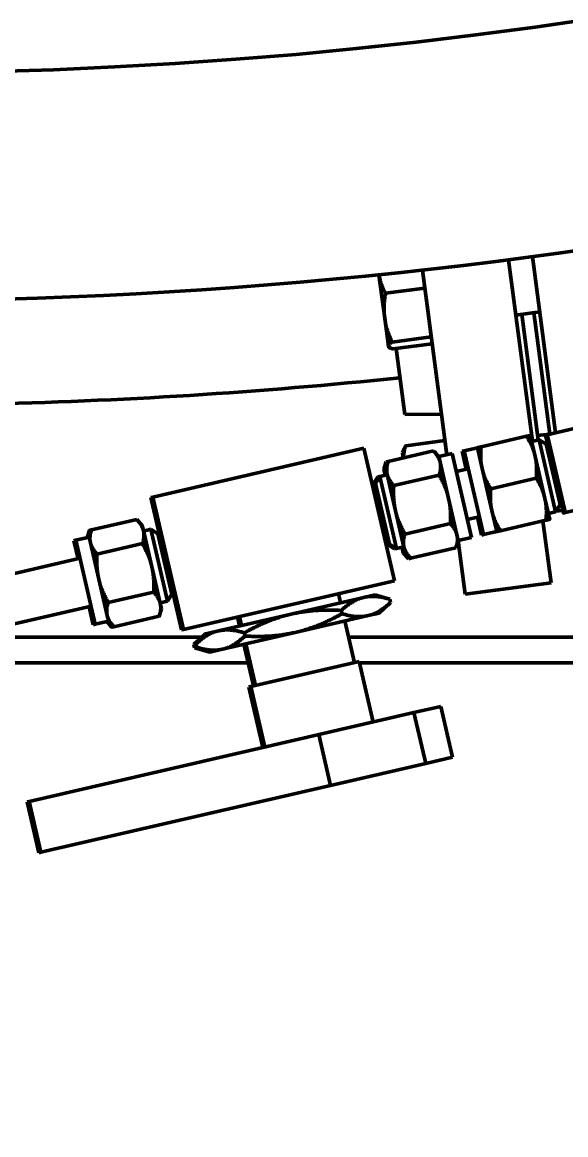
# Model space of a CAD drawing. Header units: inches. Extents: x 11 to 1621, y 11 to 1332.
# Drawn here: x 1248.75 to 1254.26, y 299.28 to 310.59 of the extents above; entities that cross this region are included whole.
import ezdxf

# ---------------------------------------------------------------- set-up
doc = ezdxf.new("R2010")
doc.units = ezdxf.units.IN
doc.header["$LTSCALE"] = 48
doc.header["$MEASUREMENT"] = 0
doc.layers.add('Dimension (ANSI)', color=7, linetype='Continuous', lineweight=25)
doc.layers.add('Visible (ANSI)', color=7, linetype='Continuous', lineweight=50)
doc.styles.add('Dimension Text', font='tahoma.ttf')
doc.dimstyles.new('ELC FT', dxfattribs={"dimscale": 48, "dimtxt": 0.12, "dimasz": 0.098425, "dimexe": 0.05, "dimexo": 0.1, "dimgap": 0.031496, "dimtad": 1, "dimdec": 5, "dimzin": 3, "dimdsep": 46, "dimlunit": 4, "dimtxsty": 'Dimension Text', "dimcen": 0.09, "dimdle": 0.5, "dimclrd": 5, "dimclre": 5, "dimclrt": 256, "dimadec": 1, "dimazin": 3, "dimtfac": 0.833333, "dimtofl": 0, "dimtmove": 0, "dimatfit": 3, "dimfxl": 0, "dimfrac": 2, "dimtolj": 1, "dimtzin": 0, "dimlwd": 25, "dimlwe": 25, "dimarcsym": 0})

# ---------------------------------------------------------------- blocks, each defined once
blk = doc.blocks.new('*D39')
at = {"layer": 'Defpoints', "color": 0, "linetype": 'Continuous', "transparency": 16777216}
for p in [(1445.072, 324.19), (1247.197, 313.63), (1445.072, 253.693)]:
    blk.add_point(p, dxfattribs=at)
at = {"layer": 'Dimension (ANSI)', "color": 5, "linetype": 'Continuous', "lineweight": 25, "transparency": 16777216}
for p, q in [((1445.072, 319.39), (1445.072, 251.293)), ((1247.197, 308.83), (1247.197, 251.293)), ((1251.921, 253.693), (1440.348, 253.693))]:
    blk.add_line(p, q, dxfattribs=at)
at = {"layer": 'Dimension (ANSI)', "color": 5, "linetype": 'Continuous', "transparency": 16777216}
for points in [[(1251.921, 254.48), (1251.921, 252.905), (1247.197, 253.693)], [(1440.348, 254.48), (1440.348, 252.905), (1445.072, 253.693)]]:
    blk.add_solid(points, dxfattribs=at)
at = {"layer": 'Dimension (ANSI)', "linetype": 'Continuous', "lineweight": 25, "transparency": 16777216, "insert": (1346.134, 258.841), "char_height": 5.76, "attachment_point": 5, "style": 'Dimension Text'}
blk.add_mtext('\\A1;16\'-5 7/8"', dxfattribs=at)

msp = doc.modelspace()

# ---------------------------------------------------------------- linework, layer by layer
at = {"layer": 'Visible (ANSI)'}
for p, q in [((1254.161876, 306.415102), (1253.926301, 308.204475)), ((1253.683397, 308.172496), (1253.926149, 306.328608)), ((1252.368041, 308.020025), (1252.426149, 307.578654)), ((1252.809645, 308.067328), (1252.833697, 307.884633)), ((1252.809649, 308.067328), (1253.056542, 306.191988)), ((1252.833697, 307.884633), (1252.435027, 307.832147)), ((1252.833697, 307.884633), (1252.86635, 307.636607)), ((1252.86635, 307.636607), (1252.899003, 307.388582)), ((1253.757298, 307.61116), (1254.000202, 307.643139)), ((1253.816785, 307.618992), (1253.984882, 306.342168)), ((1254.103143, 306.401543), (1253.940715, 307.635308)), ((1252.426149, 307.578654), (1252.463415, 307.295587)), ((1252.463415, 307.295587), (1252.463939, 307.291609)), ((1252.463939, 307.291609), (1252.466784, 307.287902)), ((1252.899003, 307.388582), (1252.500333, 307.336096)), ((1252.90823, 307.3185), (1252.509559, 307.266014)), ((1252.899003, 307.388582), (1252.903617, 307.353541)), ((1252.903617, 307.353541), (1252.90823, 307.3185)), ((1252.90414, 307.349563), (1252.904144, 307.349563)), ((1252.541399, 307.270206), (1252.629397, 306.601798)), ((1252.629397, 306.601798), (1253.002161, 306.605051)), ((1254.077211, 306.395556), (1255.168505, 306.647501)), ((1253.866464, 306.378973), (1253.40476, 306.27238)), ((1253.953746, 306.174619), (1253.904538, 306.387763)), ((1254.103082, 306.402013), (1253.979151, 306.385697)), ((1254.057269, 306.390951), (1254.077694, 306.302479)), ((1254.08635, 306.355972), (1254.077211, 306.395556)), ((1253.037742, 306.334756), (1252.639072, 306.28227)), ((1253.037742, 306.334756), (1253.056538, 306.191987)), ((1253.046608, 306.267415), (1253.046612, 306.267416)), ((1253.232223, 306.232547), (1253.366686, 306.26359)), ((1253.366686, 306.26359), (1253.415894, 306.050446)), ((1253.918598, 306.326865), (1253.993088, 306.344062)), ((1254.161802, 305.613285), (1253.993088, 306.344062)), ((1254.064508, 306.299434), (1253.993088, 306.344062)), ((1254.064508, 306.299434), (1254.097637, 306.307083)), ((1254.20643, 305.684704), (1254.064508, 306.299434)), ((1254.08635, 306.355972), (1254.122904, 306.197637)), ((1250.072054, 305.762106), (1252.215668, 306.256998)), ((1252.526101, 304.912368), (1252.215668, 306.256998)), ((1252.460961, 306.123949), (1252.922664, 306.230541)), ((1252.606406, 306.209462), (1252.623482, 306.250685)), ((1252.606406, 306.209462), (1252.613042, 306.159059)), ((1252.975964, 306.173385), (1252.922664, 306.230541)), ((1253.110427, 306.204428), (1252.975964, 306.173385)), ((1252.989149, 306.116273), (1252.975964, 306.173385)), ((1253.110427, 306.204428), (1253.307259, 305.351854)), ((1253.212281, 306.227943), (1253.232223, 306.232547)), ((1253.254459, 306.045248), (1253.212281, 306.227943)), ((1253.429055, 305.379973), (1253.232223, 306.232547)), ((1254.052162, 305.748333), (1253.953746, 306.174619)), ((1254.122904, 306.197637), (1254.21429, 305.801799)), ((1252.418169, 306.044608), (1252.441019, 306.119345)), ((1252.418169, 306.044608), (1252.431354, 305.987496)), ((1252.438111, 306.049212), (1252.460961, 306.123949)), ((1252.438111, 306.049212), (1252.451297, 305.9921)), ((1252.441019, 306.119345), (1252.460961, 306.123949)), ((1253.07438, 305.747098), (1252.989149, 306.116273)), ((1253.152605, 306.021733), (1253.274401, 306.049852)), ((1253.415894, 306.050446), (1253.51431, 305.62416)), ((1252.31311, 305.895092), (1252.357738, 305.966512)), ((1252.333052, 305.899696), (1252.37768, 305.971116)), ((1252.37768, 305.971116), (1252.357738, 305.966512)), ((1252.357738, 305.966512), (1252.362342, 305.94657)), ((1252.452171, 305.988313), (1252.37768, 305.971116)), ((1252.37768, 305.971116), (1252.546394, 305.240338)), ((1252.431354, 305.987496), (1252.432229, 305.983709)), ((1252.451297, 305.9921), (1252.536527, 305.622925)), ((1252.517781, 305.877832), (1252.979485, 305.984424)), ((1253.96488, 305.952686), (1253.503177, 305.846093)), ((1252.333052, 305.899696), (1252.299924, 305.892048)), ((1252.333052, 305.899696), (1252.474974, 305.284966)), ((1254.259984, 305.60388), (1255.351278, 305.855825)), ((1250.052112, 305.757502), (1250.072054, 305.762106)), ((1250.136367, 305.392552), (1250.052112, 305.757502)), ((1250.382487, 304.417475), (1250.072054, 305.762106)), ((1253.159611, 305.377922), (1253.07438, 305.747098)), ((1254.10137, 305.535189), (1254.052162, 305.748333)), ((1254.21429, 305.801799), (1254.250845, 305.643464)), ((1252.536527, 305.622925), (1252.621758, 305.253749)), ((1253.51431, 305.62416), (1253.563518, 305.411016)), ((1254.087311, 305.596087), (1254.161802, 305.613285)), ((1254.20643, 305.684704), (1254.161802, 305.613285)), ((1254.164615, 305.617787), (1254.233669, 305.626878)), ((1254.20643, 305.684704), (1254.239558, 305.692353)), ((1254.219616, 305.687749), (1254.240041, 305.599276)), ((1254.259984, 305.60388), (1254.250845, 305.643464)), ((1249.909912, 305.534993), (1249.448209, 305.4284)), ((1249.963211, 305.477836), (1249.909912, 305.534993)), ((1249.976397, 305.420724), (1249.963211, 305.477836)), ((1252.631422, 305.385598), (1253.093126, 305.492191)), ((1253.265081, 305.534548), (1253.386877, 305.562667)), ((1253.409113, 305.375369), (1253.366935, 305.558063)), ((1254.063296, 305.526399), (1253.601593, 305.419806)), ((1254.032692, 305.519333), (1254.115454, 304.890698)), ((1249.405417, 305.349059), (1249.428266, 305.423796)), ((1249.425359, 305.353663), (1249.448209, 305.4284)), ((1249.448209, 305.4284), (1249.428266, 305.423796)), ((1250.061627, 305.051549), (1249.976397, 305.420724)), ((1249.977271, 305.416938), (1250.051761, 305.434135)), ((1250.220475, 304.703358), (1250.051761, 305.434135)), ((1250.123181, 305.389507), (1250.051761, 305.434135)), ((1250.123181, 305.389507), (1250.15631, 305.397156)), ((1250.265103, 304.774777), (1250.123181, 305.389507)), ((1253.172796, 305.320811), (1253.159611, 305.377922)), ((1253.409113, 305.375369), (1253.429055, 305.379973)), ((1253.429055, 305.379973), (1253.563518, 305.411016)), ((1249.270954, 305.318016), (1249.290896, 305.32262)), ((1249.313132, 305.135321), (1249.270954, 305.318016)), ((1249.290896, 305.32262), (1249.425359, 305.353663)), ((1249.487728, 304.470046), (1249.290896, 305.32262)), ((1249.425359, 305.353663), (1249.438544, 305.296551)), ((1249.438544, 305.296551), (1249.523775, 304.927376)), ((1249.966733, 305.288876), (1249.505029, 305.182283)), ((1252.474974, 305.284966), (1252.441845, 305.277318)), ((1252.455032, 305.280362), (1252.526451, 305.235734)), ((1252.474974, 305.284966), (1252.546394, 305.240338)), ((1252.521847, 305.255677), (1252.526451, 305.235734)), ((1252.620884, 305.257536), (1252.546394, 305.240338)), ((1252.600942, 305.252932), (1252.601816, 305.249145)), ((1252.601816, 305.249145), (1252.615001, 305.192034)), ((1252.621758, 305.253749), (1252.634944, 305.196638)), ((1252.688243, 305.139481), (1253.149946, 305.246074)), ((1253.172796, 305.320811), (1253.149946, 305.246074)), ((1253.177907, 305.2701), (1253.156427, 305.267272)), ((1253.171702, 305.317232), (1253.177907, 305.2701)), ((1253.171705, 305.317241), (1253.242982, 304.775835)), ((1253.307259, 305.351854), (1253.172796, 305.320811)), ((1249.333074, 305.139925), (1248.059455, 304.845887)), ((1252.546394, 305.240338), (1252.526451, 305.235734)), ((1252.615001, 305.192034), (1252.668301, 305.134877)), ((1252.634944, 305.196638), (1252.688243, 305.139481)), ((1252.668301, 305.134877), (1252.688243, 305.139481)), ((1250.146858, 304.682374), (1250.061627, 305.051549)), ((1249.523775, 304.927376), (1249.609006, 304.558201)), ((1252.526101, 304.912368), (1250.382487, 304.417475)), ((1250.080374, 304.796642), (1249.61867, 304.690049)), ((1254.115454, 304.890698), (1253.242982, 304.775835)), ((1250.145984, 304.68616), (1250.220475, 304.703358)), ((1250.160044, 304.625262), (1250.146858, 304.682374)), ((1250.265103, 304.774777), (1250.220475, 304.703358)), ((1250.265103, 304.774777), (1250.298231, 304.782426)), ((1250.362544, 304.412871), (1250.278289, 304.777822)), ((1252.214015, 304.742818), (1251.475664, 304.572356)), ((1251.978098, 304.688352), (1251.956728, 304.780917)), ((1252.328238, 304.769188), (1252.214015, 304.742818)), ((1252.328238, 304.769188), (1252.477712, 304.72349)), ((1252.370979, 304.584058), (1252.485292, 304.690657)), ((1252.477712, 304.72349), (1252.485292, 304.690657)), ((1249.44555, 304.65274), (1248.171931, 304.358702)), ((1249.467786, 304.465442), (1249.425608, 304.648136)), ((1250.160044, 304.625262), (1250.137194, 304.550525)), ((1251.475664, 304.572356), (1250.737313, 304.401895)), ((1251.985478, 304.609849), (1251.993058, 304.577016)), ((1252.256755, 304.557688), (1252.370979, 304.584058)), ((1249.467786, 304.465442), (1249.487728, 304.470046)), ((1249.487728, 304.470046), (1249.622191, 304.501089)), ((1249.602249, 304.496485), (1249.655549, 304.439328)), ((1249.609006, 304.558201), (1249.622191, 304.501089)), ((1249.622191, 304.501089), (1249.675491, 304.443932)), ((1250.137194, 304.550525), (1249.675491, 304.443932)), ((1250.953288, 304.451756), (1250.931918, 304.544321)), ((1250.97323, 304.45636), (1250.95186, 304.548925)), ((1251.518405, 304.387226), (1252.256755, 304.557688)), ((1252.118692, 304.079371), (1252.020839, 304.503222)), ((1249.675491, 304.443932), (1249.655549, 304.439328)), ((1250.382487, 304.417475), (1250.362544, 304.412871)), ((1250.603148, 304.37092), (1250.488835, 304.264321)), ((1250.62309, 304.375524), (1250.508777, 304.268925)), ((1250.62309, 304.375524), (1250.603148, 304.37092)), ((1250.737313, 304.401895), (1250.62309, 304.375524)), ((1250.780054, 304.216764), (1251.518405, 304.387226)), ((1251.001011, 304.382566), (1251.008591, 304.349734)), ((1250.567561, 304.337735), (1248.043435, 304.337735)), ((1250.488835, 304.264321), (1250.496415, 304.231489)), ((1250.645889, 304.18579), (1250.496415, 304.231489)), ((1250.508777, 304.268925), (1250.516357, 304.236093)), ((1250.665831, 304.190394), (1250.516357, 304.236093)), ((1251.093882, 303.842775), (1250.996029, 304.266626)), ((1251.113825, 303.847379), (1251.015971, 304.27123)), ((1257.0549, 304.337735), (1252.059044, 304.337735)), ((1250.645889, 304.18579), (1250.665831, 304.190394)), ((1250.665831, 304.190394), (1250.780054, 304.216764)), ((1251.039638, 304.077735), (1247.702161, 304.077735)), ((1252.166778, 304.090472), (1251.065739, 303.836278)), ((1252.308497, 303.476619), (1252.166778, 304.090472)), ((1257.114925, 304.077735), (1252.169718, 304.077735)), ((1251.065739, 303.836278), (1251.045797, 303.831674)), ((1251.187516, 303.217821), (1251.045797, 303.831674)), ((1251.207459, 303.222425), (1251.065739, 303.836278)), ((1252.033237, 303.413071), (1252.722963, 303.572306)), ((1252.722963, 303.572306), (1252.995428, 303.63521)), ((1252.842187, 303.05589), (1252.722963, 303.572306)), ((1252.995428, 303.63521), (1253.114652, 303.118794)), ((1251.757978, 303.349522), (1251.643518, 303.323097)), ((1252.033237, 303.413071), (1251.757978, 303.349522)), ((1251.757978, 303.349522), (1251.877202, 302.833106)), ((1248.81538, 302.67017), (1251.643518, 303.323097)), ((1253.114652, 303.118794), (1252.842187, 303.05589)), ((1252.842187, 303.05589), (1251.877202, 302.833106)), ((1251.877202, 302.833106), (1248.934604, 302.153754)), ((1248.795438, 302.665566), (1248.81538, 302.67017)), ((1248.914662, 302.14915), (1248.795438, 302.665566)), ((1248.934604, 302.153754), (1248.81538, 302.67017)), ((1248.934604, 302.153754), (1248.914662, 302.14915))]:
    msp.add_line(p, q, dxfattribs=at)
msp.add_circle((1247.196979, 358.380235), 48.3125, dxfattribs=at)
for radius, start, end in [(50.625, 270.4164882, 294.5628914), (51.6875, 271.2312309, 275.9784)]:
    msp.add_arc((1247.196979, 358.380235), radius, start, end, dxfattribs=at)
for points, weights in [([(1252.368423, 308.020064), (1252.383721, 307.930727), (1252.435027, 307.832147)], [1.00659022586, 1.03430964992, 1]), ([(1252.435027, 307.832147), (1252.410994, 307.693763), (1252.426149, 307.578654)], [1, 1.0379548493, 1]), ([(1252.426149, 307.578654), (1252.441303, 307.463545), (1252.500333, 307.336096)], [1, 1.0379548493, 1]), ([(1252.500333, 307.336096), (1252.461274, 307.31185), (1252.463415, 307.295587)], [1, 1.0379548493, 1]), ([(1252.463415, 307.295587), (1252.465556, 307.279325), (1252.509559, 307.266014)], [1, 1.0379548493, 1]), ([(1253.866464, 306.378973), (1253.904538, 306.387763), (1253.904538, 306.387763)], [1, 1.0379548493, 1]), ([(1253.953746, 306.174619), (1253.930909, 306.27354), (1253.866464, 306.378973)], [1, 1.0379548493, 1]), ([(1254.057269, 306.390951), (1254.057269, 306.390951), (1254.077211, 306.395556)], [1, 1.03187995718, 1.01020514133]), ([(1252.639072, 306.28227), (1252.61765, 306.215831), (1252.616523, 306.159863)], [1, 1.02680974203, 1.01574488932]), ([(1252.623482, 306.250685), (1252.629742, 306.265798), (1252.639072, 306.28227)], [1.01477953359, 1.01005189042, 1]), ([(1253.366686, 306.26359), (1253.366686, 306.26359), (1253.40476, 306.27238)], [1, 1.0379548493, 1]), ([(1253.40476, 306.27238), (1253.393057, 306.149367), (1253.415894, 306.050446)], [1, 1.0379548493, 1]), ([(1254.085134, 306.361235), (1254.085106, 306.331938), (1254.086873, 306.304598)], [1.01020514133, 1.01711401467, 1.01858159877]), ([(1252.989149, 306.116273), (1252.975964, 306.173385), (1252.922664, 306.230541)], [1, 1.0379548493, 1]), ([(1253.96488, 305.952686), (1253.976584, 306.075699), (1253.953746, 306.174619)], [1, 1.0379548493, 1]), ([(1252.441019, 306.119345), (1252.418169, 306.044608), (1252.431354, 305.987496)], [1, 1.0379548493, 1]), ([(1252.460961, 306.123949), (1252.438111, 306.049212), (1252.451297, 305.9921)], [1, 1.0379548493, 1]), ([(1252.979485, 305.984424), (1253.002334, 306.059161), (1252.989149, 306.116273)], [1, 1.0379548493, 1]), ([(1253.415894, 306.050446), (1253.438732, 305.951526), (1253.503177, 305.846093)], [1, 1.0379548493, 1]), ([(1252.431354, 305.987496), (1252.431791, 305.985603), (1252.432267, 305.983718)], [1, 1.00121357416, 1.00234954231]), ([(1252.451297, 305.9921), (1252.464482, 305.934988), (1252.517781, 305.877832)], [1, 1.0379548493, 1]), ([(1253.07438, 305.747098), (1253.048009, 305.861321), (1252.979485, 305.984424)], [1, 1.0379548493, 1]), ([(1254.052162, 305.748333), (1254.029325, 305.847253), (1253.96488, 305.952686)], [1, 1.0379548493, 1]), ([(1252.517781, 305.877832), (1252.510157, 305.737148), (1252.536527, 305.622925)], [1, 1.0379548493, 1]), ([(1253.503177, 305.846093), (1253.491473, 305.72308), (1253.51431, 305.62416)], [1, 1.0379548493, 1]), ([(1253.093126, 305.492191), (1253.10075, 305.632874), (1253.07438, 305.747098)], [1, 1.0379548493, 1]), ([(1254.063296, 305.526399), (1254.075, 305.649412), (1254.052162, 305.748333)], [1, 1.0379548493, 1]), ([(1252.536527, 305.622925), (1252.562898, 305.508701), (1252.631422, 305.385598)], [1, 1.0379548493, 1]), ([(1253.51431, 305.62416), (1253.537148, 305.525239), (1253.601593, 305.419806)], [1, 1.0379548493, 1]), ([(1254.228795, 305.689868), (1254.239191, 305.664519), (1254.25206, 305.6382)], [1.01858159877, 1.01711401467, 1.01020514133]), ([(1254.259984, 305.60388), (1254.240041, 305.599276), (1254.240041, 305.599276)], [1.01020514133, 1.03187995718, 1]), ([(1249.976397, 305.420724), (1249.963211, 305.477836), (1249.909912, 305.534993)], [1, 1.0379548493, 1]), ([(1253.159611, 305.377922), (1253.146425, 305.435034), (1253.093126, 305.492191)], [1, 1.0379548493, 1]), ([(1254.10137, 305.535189), (1254.10137, 305.535189), (1254.063296, 305.526399)], [1, 1.0379548493, 1]), ([(1249.428266, 305.423796), (1249.416219, 305.38439), (1249.414099, 305.351063)], [1, 1.01965956375, 1.01895290532]), ([(1249.448209, 305.4284), (1249.425359, 305.353663), (1249.438544, 305.296551)], [1, 1.0379548493, 1]), ([(1249.966733, 305.288876), (1249.989582, 305.363613), (1249.976397, 305.420724)], [1, 1.0379548493, 1]), ([(1252.631422, 305.385598), (1252.608573, 305.310861), (1252.621758, 305.253749)], [1, 1.0379548493, 1]), ([(1253.149946, 305.246074), (1253.172796, 305.320811), (1253.159611, 305.377922)], [1, 1.0379548493, 1]), ([(1253.601593, 305.419806), (1253.563518, 305.411016), (1253.563518, 305.411016)], [1, 1.0379548493, 1]), ([(1249.438544, 305.296551), (1249.45173, 305.23944), (1249.505029, 305.182283)], [1, 1.0379548493, 1]), ([(1250.061627, 305.051549), (1250.035257, 305.165772), (1249.966733, 305.288876)], [1, 1.0379548493, 1]), ([(1252.600981, 305.252941), (1252.601379, 305.251038), (1252.601816, 305.249145)], [1.00234954231, 1.00121357416, 1]), ([(1252.601816, 305.249145), (1252.615001, 305.192034), (1252.668301, 305.134877)], [1, 1.0379548493, 1]), ([(1252.621758, 305.253749), (1252.634944, 305.196638), (1252.688243, 305.139481)], [1, 1.0379548493, 1]), ([(1249.505029, 305.182283), (1249.497405, 305.041599), (1249.523775, 304.927376)], [1, 1.0379548493, 1]), ([(1250.080374, 304.796642), (1250.087998, 304.937326), (1250.061627, 305.051549)], [1, 1.0379548493, 1]), ([(1249.523775, 304.927376), (1249.550146, 304.813153), (1249.61867, 304.690049)], [1, 1.0379548493, 1]), ([(1250.146858, 304.682374), (1250.133673, 304.739485), (1250.080374, 304.796642)], [1, 1.0379548493, 1]), ([(1249.61867, 304.690049), (1249.595821, 304.615312), (1249.609006, 304.558201)], [1, 1.0379548493, 1]), ([(1250.137194, 304.550525), (1250.160044, 304.625262), (1250.146858, 304.682374)], [1, 1.0379548493, 1]), ([(1252.214015, 304.742818), (1252.099791, 304.716447), (1251.985478, 304.609849)], [1, 1.0379548493, 1]), ([(1252.477712, 304.72349), (1252.328238, 304.769188), (1252.214015, 304.742818)], [1, 1.0379548493, 1]), ([(1252.256755, 304.557688), (1252.370979, 304.584058), (1252.485292, 304.690657)], [1, 1.0379548493, 1]), ([(1251.475664, 304.572356), (1251.247218, 304.519615), (1251.001011, 304.382566)], [1, 1.0379548493, 1]), ([(1251.985478, 304.609849), (1251.704111, 304.625097), (1251.475664, 304.572356)], [1, 1.0379548493, 1]), ([(1251.518405, 304.387226), (1251.746851, 304.439967), (1251.993058, 304.577016)], [1, 1.0379548493, 1]), ([(1251.993058, 304.577016), (1252.142532, 304.531317), (1252.256755, 304.557688)], [1, 1.0379548493, 1]), ([(1249.609006, 304.558201), (1249.622191, 304.501089), (1249.675491, 304.443932)], [1, 1.0379548493, 1]), ([(1249.610931, 304.498489), (1249.627446, 304.469465), (1249.655549, 304.439328)], [1.01895290532, 1.01965956375, 1]), ([(1250.737313, 304.401895), (1250.62309, 304.375524), (1250.508777, 304.268925)], [1, 1.0379548493, 1]), ([(1251.001011, 304.382566), (1250.851537, 304.428265), (1250.737313, 304.401895)], [1, 1.0379548493, 1]), ([(1250.780054, 304.216764), (1250.894277, 304.243135), (1251.008591, 304.349734)], [1, 1.0379548493, 1]), ([(1251.008591, 304.349734), (1251.289958, 304.334485), (1251.518405, 304.387226)], [1, 1.0379548493, 1]), ([(1250.585554, 304.340521), (1250.538081, 304.310244), (1250.488835, 304.264321)], [1.01851190069, 1.01600514506, 1]), ([(1250.496415, 304.231489), (1250.560808, 304.211802), (1250.616749, 304.2054)], [1, 1.01600514506, 1.01851190069]), ([(1250.516357, 304.236093), (1250.665831, 304.190394), (1250.780054, 304.216764)], [1, 1.0379548493, 1])]:
    msp.add_rational_spline(points, weights, degree=2, dxfattribs=at)

# ---------------------------------------------------------------- dimensions: what is measured, and where the dimension line sits
at = {"layer": 'Dimension (ANSI)', "color": 5, "linetype": 'Continuous', "lineweight": 25, "true_color": 0x0000ff}
dim = msp.add_linear_dim(base=(1445.071979, 253.692735), p1=(1247.196979, 313.630235), p2=(1445.071979, 324.190163), angle=180, dimstyle='ELC FT', override={"dimgap": 0.031496, "dimdec": 5, "dimlfac": 1, "dimtol": 0, "dimlim": 0, "dimtp": 0, "dimtm": 0, "dimtdec": 2, "dimatfit": 1}, dxfattribs=at)
dim.commit()
dim.dimension.update_dxf_attribs({"geometry": '*D39', "text_midpoint": (1346.134479, 253.692735), "dimtype": 160})

doc.saveas('drawing.dxf')
